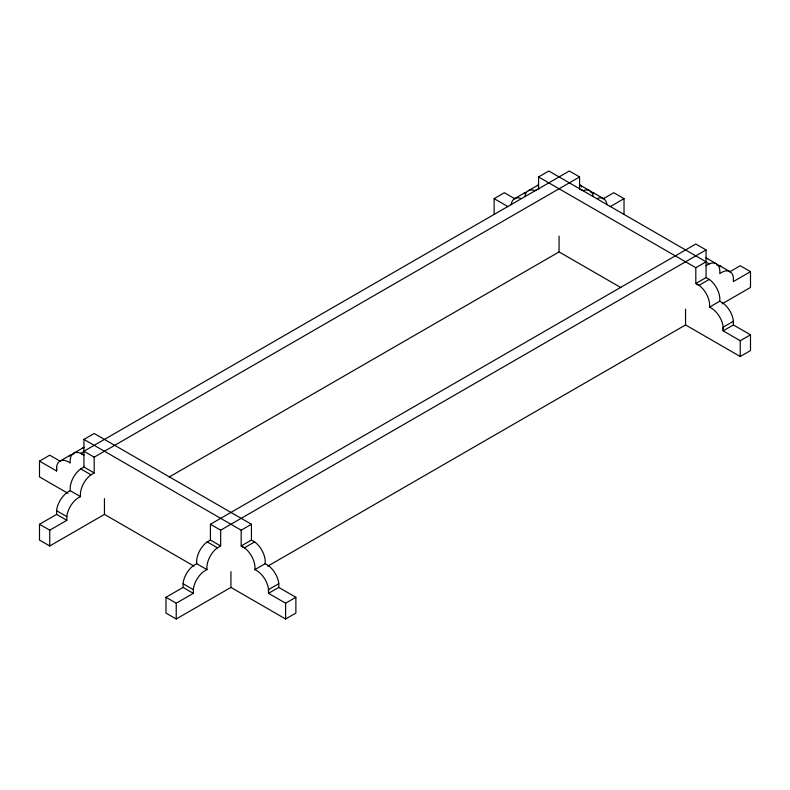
<?xml version="1.0" encoding="UTF-8"?>
<svg xmlns="http://www.w3.org/2000/svg" width="790" height="790" viewBox="0 0 790 790"><rect width="100%" height="100%" fill="white"/><g stroke="black" fill="none" stroke-linecap="round" stroke-linejoin="round"><path stroke-width="1.19" d="M194.014 566.104L104.448 514.399L49.75 545.979L39.5 540.054L39.5 524.264L56.594 514.399L56.643 510.073A17.094 9.865 -60 0 1 70.261 490.718A17.094 9.865 -60 0 1 80.215 469.24L83.938 467.038L94.188 472.953L94.188 457.163L579.583 176.93L579.583 189.067M39.5 524.264L49.75 530.189L66.844 520.324L66.893 515.998A17.094 9.865 -60 0 1 80.521 496.634A17.094 9.865 -60 0 1 90.475 475.155L94.188 472.953M83.938 467.038L83.938 439.408L241.177 530.189L241.177 545.979L251.437 540.054L255.15 542.256A17.094 9.865 60 0 1 265.104 563.734A17.094 9.865 60 0 1 278.732 583.099L278.781 583.721L268.521 589.646L268.521 593.339L278.781 587.414L295.875 597.289L295.875 613.07L285.615 618.995L230.927 587.414L176.229 618.995L165.979 613.07L165.979 597.289L183.063 587.414L183.112 583.099A17.094 9.865 -60 0 1 196.74 563.734A17.094 9.865 -60 0 1 206.694 542.256L210.417 540.054L220.667 545.979L220.667 530.189L706.062 249.946L706.062 277.576L695.812 283.491L695.812 267.711L538.563 176.93L538.563 189.067M165.979 597.289L176.229 603.205L193.323 593.339L193.372 589.014A17.094 9.865 -60 0 1 207 569.659A17.094 9.865 -60 0 1 216.944 548.181L220.667 545.979M511.219 204.808L511.268 204.235A17.094 9.865 60 0 1 521.173 198.517M67.901 493.296L39.5 476.903L39.5 461.113L49.75 455.188L60.435 461.36M494.125 214.426L494.125 198.636L504.385 192.711L515.07 198.883M83.938 439.408L94.188 433.483L251.437 524.264L251.437 540.054M538.563 176.93L548.823 171.005L706.062 261.786L695.812 267.711M60.01 461.113L70.261 455.188M73.687 453.223L83.938 447.298A17.094 9.865 60 0 0 82.723 448.236M514.636 198.636L524.896 192.711M528.312 190.736L538.563 184.821A17.094 9.865 60 0 0 537.358 185.759M83.819 451.574L80.738 453.341L83.938 455.188L80.215 453.095A17.094 9.865 60 0 0 70.261 463.088A17.094 9.865 60 0 0 56.643 466.712L56.594 470.978L39.5 461.113M539.471 188.504L534.85 190.617A17.094 9.865 60 0 0 524.945 196.335M603.086 198.883L613.771 192.711L624.021 198.636L624.021 214.426M610.137 206.654L624.021 198.636M169.179 477.022L559.073 251.921L620.92 287.629M210.417 540.054L210.417 524.264L695.812 244.021L706.062 249.946M241.177 530.189L251.437 524.264M706.062 265.736L709.785 263.643A17.094 9.865 -60 0 1 719.739 273.626A17.094 9.865 -60 0 1 733.357 277.25L733.406 281.526L750.5 271.651L750.5 287.442L722.1 303.844M254.627 541.9L244.377 547.826L241.177 545.979L244.9 548.181A17.094 9.865 60 0 1 254.854 569.659A17.094 9.865 60 0 1 268.481 589.014L268.521 593.339L285.615 603.205L295.875 597.289M750.5 334.812L733.406 324.937L733.357 320.622A17.094 9.865 60 0 0 719.739 301.257A17.094 9.865 60 0 0 709.785 279.779L709.262 279.423L699.002 285.338L695.812 283.491L699.525 285.694A17.094 9.865 60 0 1 709.479 307.182A17.094 9.865 60 0 1 723.107 326.537L723.156 330.862L740.25 340.727L750.5 334.812L750.5 350.592L740.25 356.517L685.552 324.937L267.879 566.084M729.565 271.898L740.25 265.736L750.5 271.651M254.854 569.659L265.104 563.734M709.479 307.182L719.739 301.257M733.406 321.244L723.156 327.169L723.156 330.862L733.406 324.937M579.583 176.93L569.333 171.005L83.938 451.248L94.188 457.163M589.844 190.736L579.583 184.821A17.094 9.865 -60 0 1 581.786 187.023M593.26 192.711L603.511 198.636M716.313 263.761L706.062 257.836A17.094 9.865 -60 0 1 707.277 258.774M719.739 265.736L729.99 271.651M580.739 189.679L583.306 190.617A17.094 9.865 -60 0 1 593.211 196.335M706.181 262.112L709.262 263.89M706.062 277.576L709.262 279.423M494.125 198.636L508.019 206.654M210.417 524.264L220.667 530.189M80.738 468.875L90.998 474.8M207.217 541.9L217.467 547.826M70.261 490.718L80.521 496.634M196.74 563.734L207 569.659M56.594 510.705L66.844 516.63M183.063 583.721L193.323 589.646M56.594 514.399L66.844 520.324M183.063 587.414L193.323 593.339M606.937 204.808L606.888 204.235A17.094 9.865 -60 0 0 596.983 198.517M740.25 340.727L740.25 356.517M685.552 309.157L685.552 324.937M559.073 236.131L559.073 251.921M285.615 603.205L285.615 618.995M278.781 583.721L278.781 587.414M230.927 571.634L230.927 587.414M176.229 603.205L176.229 618.995M104.448 498.609L104.448 514.399M56.594 467.285L56.594 470.978M49.75 530.189L49.75 545.979M716.727 264.936A17.094 9.865 -60 0 1 720.954 266.674M590.258 191.911A17.094 9.865 -60 0 1 594.475 193.649M523.681 193.649A17.094 9.865 60 0 1 526.308 192.128M69.046 456.126A17.094 9.865 60 0 1 73.273 454.388"/></g></svg>
